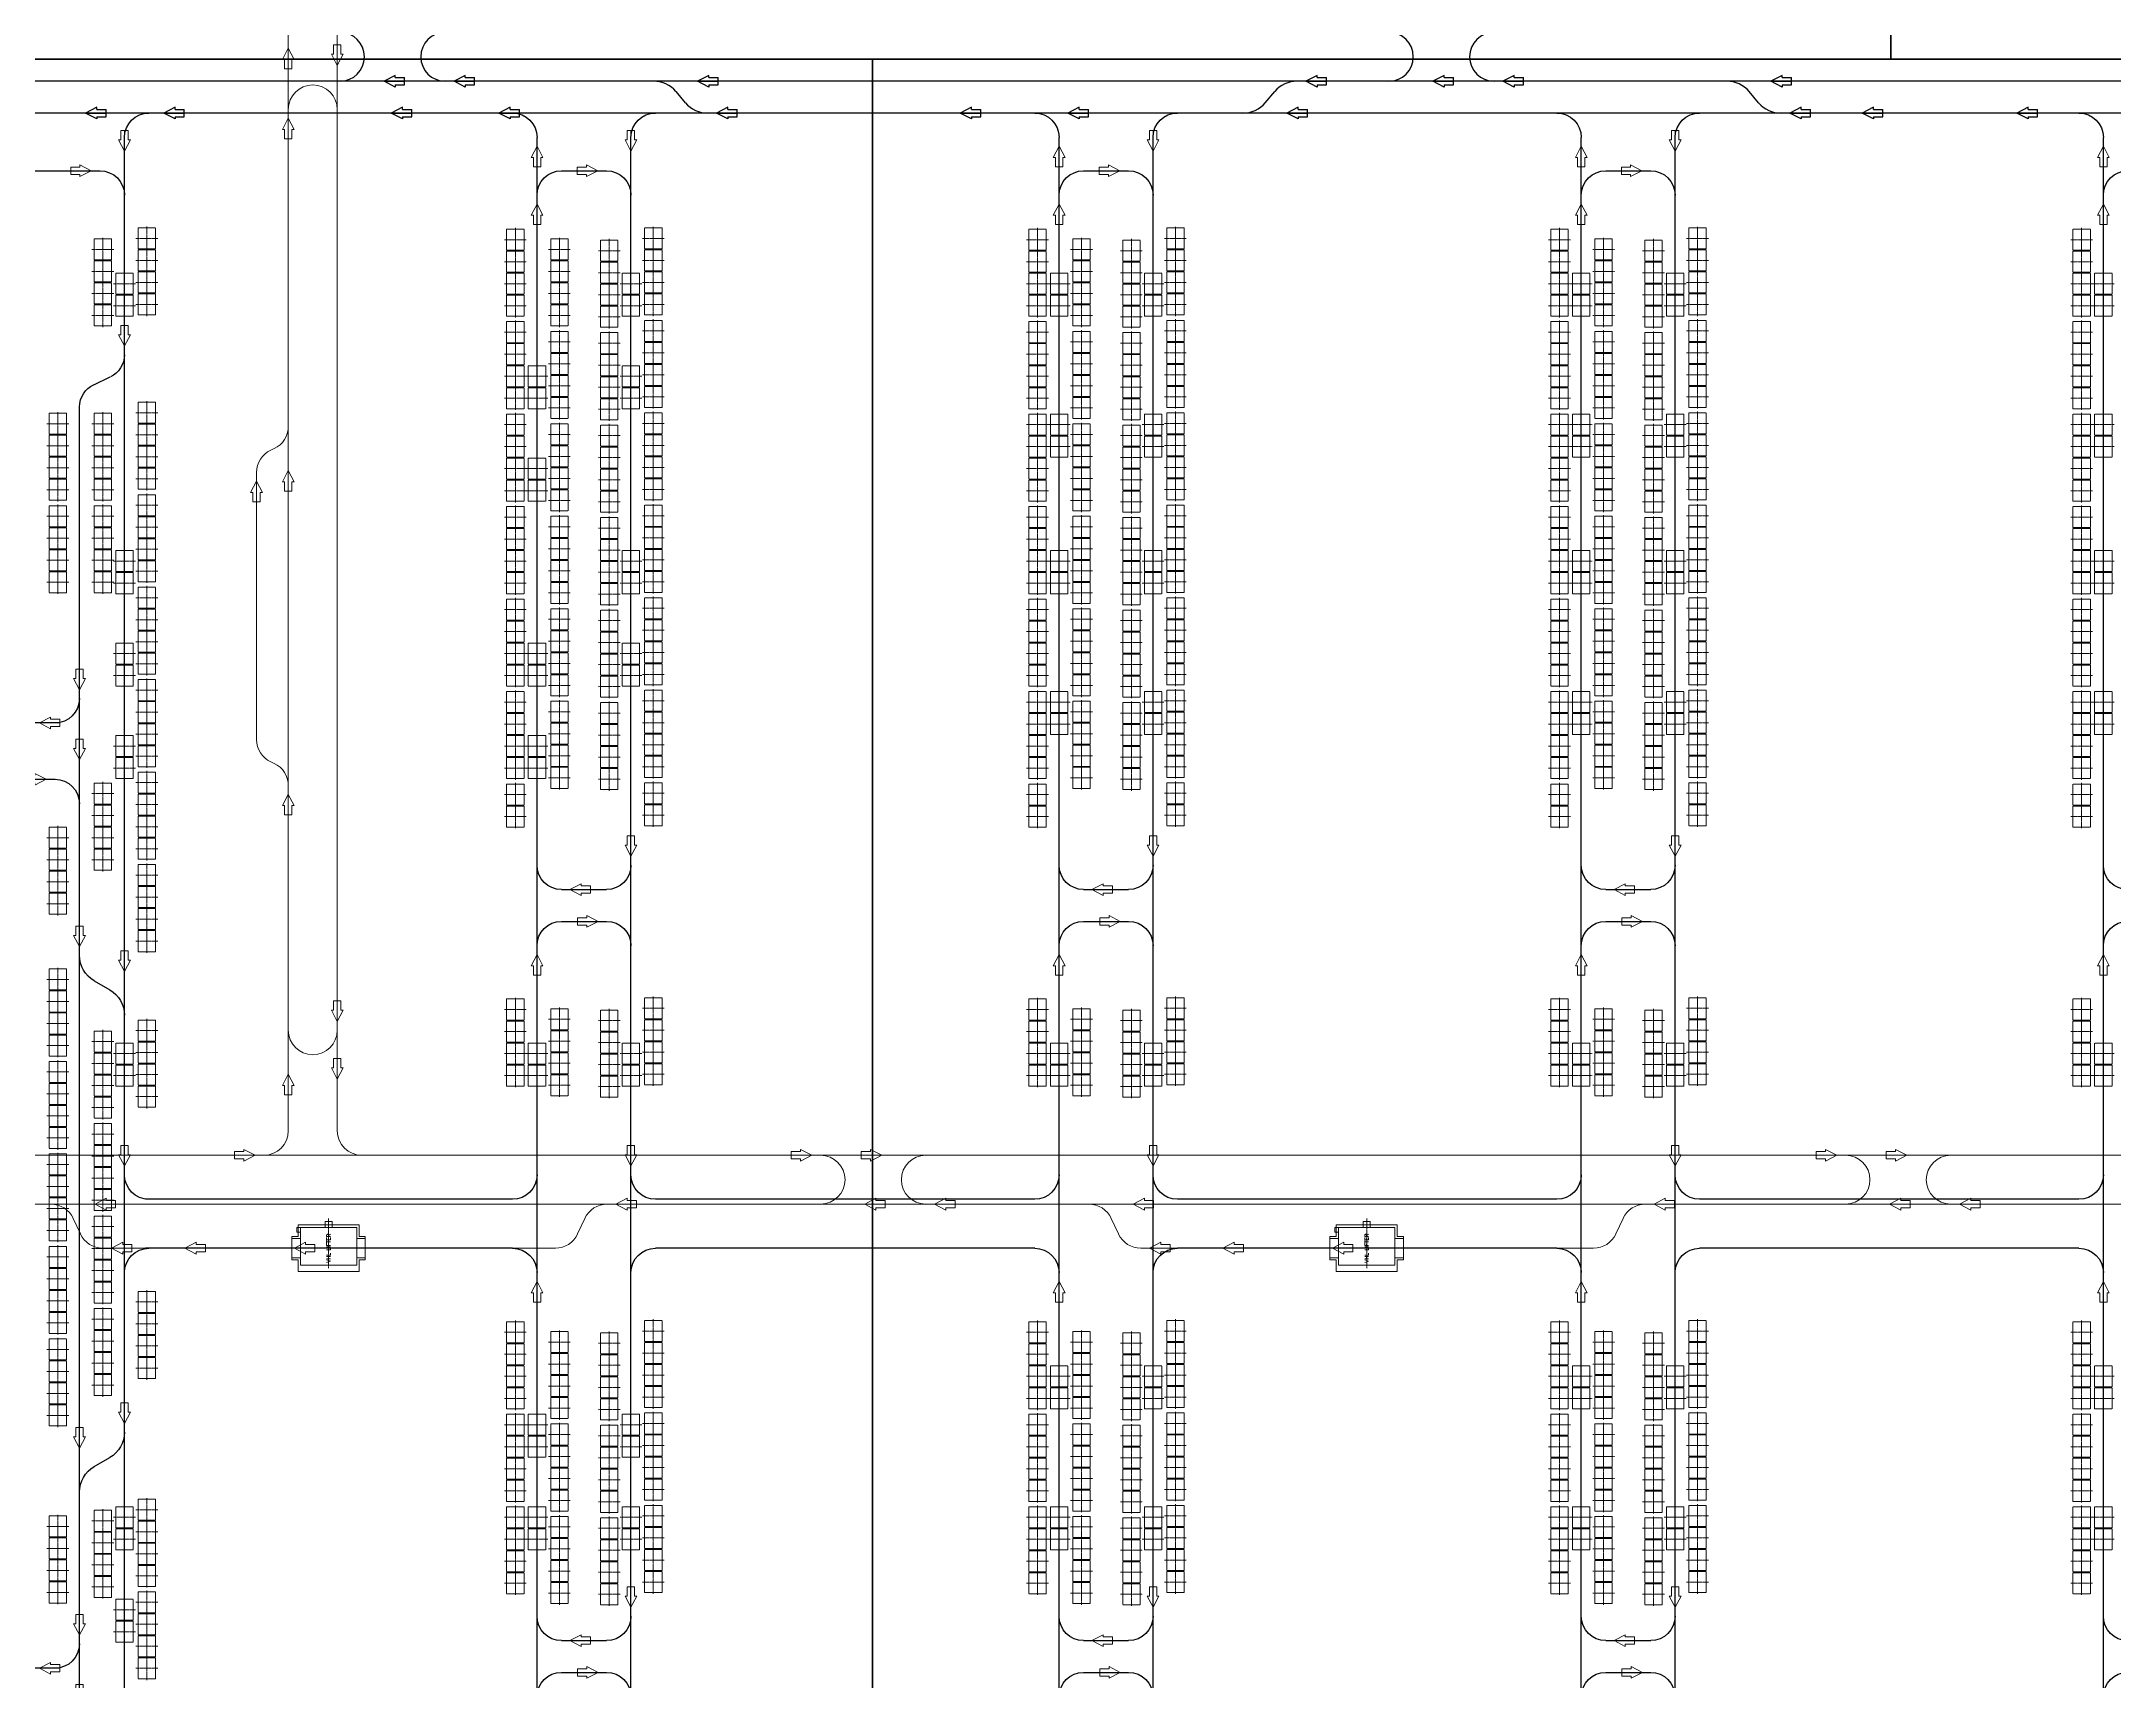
# Model space of a CAD drawing. Header units: millimetres. Extents: x -128 to 670218, y 27186 to 149492.
# Drawn here: x 97177 to 139556, y 46829 to 80349 of the extents above; entities that cross this region are included whole.
import ezdxf
from ezdxf.enums import TextEntityAlignment as Align

# ---------------------------------------------------------------- set-up
doc = ezdxf.new("R2010")
doc.units = ezdxf.units.MM
for name, pattern in [('ACAD_ISO08W100', [36, 24, -3, 6, -3]), ('AM_ISO08W050', [18, 12, -1.5, 3, -1.5]), ('XAT-M16_6F_EQ Layout_20211120$0$ACAD_ISO08W100', [36, 24, -3, 6, -3])]:
    doc.linetypes.add(name, pattern=pattern)
for name, color, linetype, lineweight in [('_CLINE', 4, 'XAT-M16_6F_EQ Layout_20211120$0$ACAD_ISO08W100', 9), ('CL', 4, 'Continuous', 9), ('CLINE', 4, 'ACAD_ISO08W100', 9), ('DIRECT', 40, 'Continuous', 9), ('LINE_EQ', 4, 'AM_ISO08W050', 20), ('LINE_STB', 151, 'Continuous', 30), ('Rail Block(Upper)', 191, 'Continuous', 18), ('Rail_H6022(Upper)', 6, 'Continuous', 18), ('TXT', 3, 'Continuous', 9), ('ZONE', 8, 'Continuous', 9)]:
    doc.layers.add(name, color=color, linetype=linetype, lineweight=lineweight)
doc.layers.add('Rail_H4822(Lower)', color=7, linetype='Continuous')
doc.styles.add('CF-FNT', font='romans.shx', dxfattribs={"width": 0.85, "bigfont": 'bigfont.shx'})

# ---------------------------------------------------------------- blocks, each defined once
blk = doc.blocks.new('*U3')
at = {"color": 0, "linetype": 'ByBlock'}
for p, q in [((-120, -230), (0, 0)), ((0, 0), (0, -420)), ((120, -230), (0, 0)), ((-75, -230), (-120, -230)), ((-75, -230), (-75, -420)), ((75, -420), (-75, -420)), ((75, -230), (75, -420)), ((75, -230), (120, -230))]:
    blk.add_line(p, q, dxfattribs=at)
blk = doc.blocks.new('A$C31676947')
at = {"layer": 'Rail_H4822(Lower)'}
for p, q in [((500, 47250), (500, 500)), ((2420, 47250), (2420, 500)), ((1000, 46570), (1920, 46570)), ((1000, 31870), (1920, 31870)), ((1000, 31220), (1920, 31220)), ((1000, 16520), (1920, 16520)), ((1000, 15870), (1920, 15870)), ((1000, 1180), (1920, 1180))]:
    blk.add_line(p, q, dxfattribs=at)
for centre, start, end in [((0, 47250), 0, 90), ((2920, 47250), 90, 180), ((1000, 46070), 90, 180), ((1920, 46070), 0, 90), ((1000, 32370), 180, 270), ((1920, 32370), 270, 0), ((1000, 30720), 90, 180), ((1920, 30720), 0, 90), ((0, 23700), 270, 0), ((2920, 23700), 180, 270), ((0, 21700), 0, 90), ((2920, 21700), 90, 180), ((1000, 17020), 180, 270), ((1920, 17020), 270, 0), ((1000, 15370), 90, 180), ((1920, 15370), 0, 90), ((1000, 1680), 180, 270), ((1920, 1680), 270, 0), ((0, 500), 270, 0), ((2920, 500), 180, 270)]:
    blk.add_arc(centre, 500, start, end, dxfattribs=at)
at = {"layer": 'DIRECT'}
for p, rotation in [((500, 46970), 180), ((1180, 46570), 89.99999999999999), ((500, 32550), 180), ((500, 23880), 180), ((500, 17200), 180), ((500, 1860), 180), ((1740, 1180), 270), ((500, 680), 180)]:
    blk.add_blockref('*U3', p, dxfattribs=dict(at, rotation=rotation))
for p in [(2420, 47070), (2420, 45890), (2420, 30540), (2420, 21520), (2420, 15190), (2420, 780)]:
    blk.add_blockref('*U3', p, dxfattribs=at)
at = {"layer": 'DIRECT', "lineweight": -2}
for p, rotation in [((1750, 31870), 270), ((1170, 31220), 89.99999999999999), ((1750, 16520), 270), ((1170, 15870), 89.99999999999999)]:
    blk.add_blockref('*U3', p, dxfattribs=dict(at, rotation=rotation))
blk = doc.blocks.new('A$Ca08771bd')
at = {"layer": 'Rail_H4822(Lower)'}
for p, q in [((500, 47250), (500, 500)), ((2920, 47250), (2920, 500)), ((1000, 46570), (2420, 46570)), ((2290, 42199), (2630, 42357)), ((2000, 41745), (2000, 6005)), ((1000, 32935), (1500, 32935)), ((1500, 31785), (1000, 31785)), ((2300, 27664), (2620, 27480)), ((2300, 17736), (2620, 17920)), ((1000, 13615), (1500, 13615)), ((1500, 12465), (1000, 12465)), ((2290, 5552), (2630, 5394)), ((1000, 1180), (2420, 1180))]:
    blk.add_line(p, q, dxfattribs=at)
for centre, radius, start, end in [((0, 47250), 500, 0, 90), ((3420, 47250), 500, 90, 180), ((1000, 46070), 500, 90, 180), ((2420, 46070), 500, 0, 90), ((2420, 42811), 500, 294.8882, 0), ((2500, 41745), 500, 114.8882, 180), ((1000, 33435), 500, 180, 270), ((1500, 33435), 500, 270, 0), ((1000, 31285), 500, 90, 180), ((1500, 31285), 500, 0, 90), ((2600, 28184), 600, 180, 240), ((2320, 26960), 600, 0, 60), ((0, 23700), 500, 270, 0), ((3420, 23700), 500, 180, 270), ((0, 21700), 500, 0, 90), ((3420, 21700), 500, 90, 180), ((2320, 18440), 600, 300, 0), ((2600, 17216), 600, 120, 180), ((1000, 14115), 500, 180, 270), ((1500, 14115), 500, 270, 0), ((1000, 11965), 500, 90, 180), ((1500, 11965), 500, 0, 90), ((2500, 6005), 500, 180, 245.1118), ((2420, 4940), 500, 0, 65.1118), ((1000, 1680), 500, 180, 270), ((2420, 1680), 500, 270, 0), ((0, 500), 500, 270, 0), ((3420, 500), 500, 180, 270)]:
    blk.add_arc(centre, radius, start, end, dxfattribs=at)
at = {"layer": 'DIRECT'}
for p, rotation in [((500, 46970), 180), ((1180, 46570), 90), ((500, 33615), 180), ((1320, 32935), 270), ((500, 32185), 180), ((1180, 31785), 90), ((500, 23880), 180), ((500, 14295), 180), ((1320, 13615), 270), ((500, 12865), 180), ((1180, 12465), 90), ((500, 1860), 180), ((2240, 1180), 270), ((500, 680), 180)]:
    blk.add_blockref('*U3', p, dxfattribs=dict(at, rotation=rotation))
for p in [(2920, 47070), (2920, 45890), (2920, 41911), (2000, 32535), (2000, 31105), (2920, 21520), (2000, 13215), (2000, 11785), (2920, 780)]:
    blk.add_blockref('*U3', p, dxfattribs=at)
at = {"layer": 'DIRECT', "lineweight": -2}
for p in [(2000, 27287), (2920, 26780), (2920, 17543), (2000, 17036), (2920, 4760)]:
    blk.add_blockref('*U3', p, dxfattribs=at)
blk = doc.blocks.new('*U553')
at = {"color": 0, "linetype": 'ByBlock'}
for p, q in [((-120, -230), (0, 0)), ((0, 0), (0, -420)), ((120, -230), (0, 0)), ((-75, -230), (-120, -230)), ((-75, -230), (-75, -420)), ((75, -420), (-75, -420)), ((75, -230), (75, -420)), ((75, -230), (120, -230))]:
    blk.add_line(p, q, dxfattribs=at)
blk = doc.blocks.new('*U555')
at = {"color": 0, "linetype": 'ByBlock'}
for p, q in [((-120, -230), (0, 0)), ((0, 0), (0, -420)), ((120, -230), (0, 0)), ((-75, -230), (-120, -230)), ((-75, -230), (-75, -420)), ((75, -420), (-75, -420)), ((75, -230), (75, -420)), ((75, -230), (120, -230))]:
    blk.add_line(p, q, dxfattribs=at)
blk = doc.blocks.new('*U474')
at = {"color": 0, "linetype": 'ByBlock'}
for p, q in [((-120, -230), (0, 0)), ((0, 0), (0, -420)), ((120, -230), (0, 0)), ((-75, -230), (-120, -230)), ((-75, -230), (-75, -420)), ((75, -420), (-75, -420)), ((75, -230), (75, -420)), ((75, -230), (120, -230))]:
    blk.add_line(p, q, dxfattribs=at)
blk = doc.blocks.new('*U476')
at = {"color": 0, "linetype": 'ByBlock'}
for p, q in [((-120, -230), (0, 0)), ((0, 0), (0, -420)), ((120, -230), (0, 0)), ((-75, -230), (-120, -230)), ((-75, -230), (-75, -420)), ((75, -420), (-75, -420)), ((75, -230), (75, -420)), ((75, -230), (120, -230))]:
    blk.add_line(p, q, dxfattribs=at)
blk = doc.blocks.new('*U680')
at = {"color": 0, "linetype": 'ByBlock'}
for p, q in [((-120, -230), (0, 0)), ((0, 0), (0, -420)), ((120, -230), (0, 0)), ((-75, -230), (-120, -230)), ((-75, -230), (-75, -420)), ((75, -420), (-75, -420)), ((75, -230), (75, -420)), ((75, -230), (120, -230))]:
    blk.add_line(p, q, dxfattribs=at)
blk = doc.blocks.new('*U687')
at = {"color": 0, "linetype": 'ByBlock'}
for p, q in [((-120, -230), (0, 0)), ((0, 0), (0, -420)), ((120, -230), (0, 0)), ((-75, -230), (-120, -230)), ((-75, -230), (-75, -420)), ((75, -420), (-75, -420)), ((75, -230), (75, -420)), ((75, -230), (120, -230))]:
    blk.add_line(p, q, dxfattribs=at)
blk = doc.blocks.new('*U688')
at = {"color": 0, "linetype": 'ByBlock'}
for p, q in [((-120, -230), (0, 0)), ((0, 0), (0, -420)), ((120, -230), (0, 0)), ((-75, -230), (-120, -230)), ((-75, -230), (-75, -420)), ((75, -420), (-75, -420)), ((75, -230), (75, -420)), ((75, -230), (120, -230))]:
    blk.add_line(p, q, dxfattribs=at)
blk = doc.blocks.new('*U689')
at = {"color": 0, "linetype": 'ByBlock'}
for p, q in [((-120, -230), (0, 0)), ((0, 0), (0, -420)), ((120, -230), (0, 0)), ((-75, -230), (-120, -230)), ((-75, -230), (-75, -420)), ((75, -420), (-75, -420)), ((75, -230), (75, -420)), ((75, -230), (120, -230))]:
    blk.add_line(p, q, dxfattribs=at)
blk = doc.blocks.new('*U690')
at = {"color": 0, "linetype": 'ByBlock'}
for p, q in [((-120, -230), (0, 0)), ((0, 0), (0, -420)), ((120, -230), (0, 0)), ((-75, -230), (-120, -230)), ((-75, -230), (-75, -420)), ((75, -420), (-75, -420)), ((75, -230), (75, -420)), ((75, -230), (120, -230))]:
    blk.add_line(p, q, dxfattribs=at)
blk = doc.blocks.new('*U691')
at = {"color": 0, "linetype": 'ByBlock'}
for p, q in [((-120, -230), (0, 0)), ((0, 0), (0, -420)), ((120, -230), (0, 0)), ((-75, -230), (-120, -230)), ((-75, -230), (-75, -420)), ((75, -420), (-75, -420)), ((75, -230), (75, -420)), ((75, -230), (120, -230))]:
    blk.add_line(p, q, dxfattribs=at)
blk = doc.blocks.new('*U692')
at = {"color": 0, "linetype": 'ByBlock'}
for p, q in [((-120, -230), (0, 0)), ((0, 0), (0, -420)), ((120, -230), (0, 0)), ((-75, -230), (-120, -230)), ((-75, -230), (-75, -420)), ((75, -420), (-75, -420)), ((75, -230), (75, -420)), ((75, -230), (120, -230))]:
    blk.add_line(p, q, dxfattribs=at)
blk = doc.blocks.new('*U693')
at = {"color": 0, "linetype": 'ByBlock'}
for p, q in [((-120, -230), (0, 0)), ((0, 0), (0, -420)), ((120, -230), (0, 0)), ((-75, -230), (-120, -230)), ((-75, -230), (-75, -420)), ((75, -420), (-75, -420)), ((75, -230), (75, -420)), ((75, -230), (120, -230))]:
    blk.add_line(p, q, dxfattribs=at)
blk = doc.blocks.new('*U311')
at = {"color": 0, "linetype": 'ByBlock'}
for p, q in [((-120, -230), (0, 0)), ((0, 0), (0, -420)), ((120, -230), (0, 0)), ((-75, -230), (-120, -230)), ((-75, -230), (-75, -420)), ((75, -420), (-75, -420)), ((75, -230), (75, -420)), ((75, -230), (120, -230))]:
    blk.add_line(p, q, dxfattribs=at)
blk = doc.blocks.new('*U312')
at = {"color": 0, "linetype": 'ByBlock'}
for p, q in [((-120, -230), (0, 0)), ((0, 0), (0, -420)), ((120, -230), (0, 0)), ((-75, -230), (-120, -230)), ((-75, -230), (-75, -420)), ((75, -420), (-75, -420)), ((75, -230), (75, -420)), ((75, -230), (120, -230))]:
    blk.add_line(p, q, dxfattribs=at)
blk = doc.blocks.new('*U317')
at = {"color": 0, "linetype": 'ByBlock'}
for p, q in [((-120, -230), (0, 0)), ((0, 0), (0, -420)), ((120, -230), (0, 0)), ((-75, -230), (-120, -230)), ((-75, -230), (-75, -420)), ((75, -420), (-75, -420)), ((75, -230), (75, -420)), ((75, -230), (120, -230))]:
    blk.add_line(p, q, dxfattribs=at)
blk = doc.blocks.new('*U318')
at = {"color": 0, "linetype": 'ByBlock'}
for p, q in [((-120, -230), (0, 0)), ((0, 0), (0, -420)), ((120, -230), (0, 0)), ((-75, -230), (-120, -230)), ((-75, -230), (-75, -420)), ((75, -420), (-75, -420)), ((75, -230), (75, -420)), ((75, -230), (120, -230))]:
    blk.add_line(p, q, dxfattribs=at)
blk = doc.blocks.new('*U286')
at = {"color": 0, "linetype": 'ByBlock'}
for p, q in [((-120, -230), (0, 0)), ((0, 0), (0, -420)), ((120, -230), (0, 0)), ((-75, -230), (-120, -230)), ((-75, -230), (-75, -420)), ((75, -420), (-75, -420)), ((75, -230), (75, -420)), ((75, -230), (120, -230))]:
    blk.add_line(p, q, dxfattribs=at)
blk = doc.blocks.new('*U287')
at = {"color": 0, "linetype": 'ByBlock'}
for p, q in [((-120, -230), (0, 0)), ((0, 0), (0, -420)), ((120, -230), (0, 0)), ((-75, -230), (-120, -230)), ((-75, -230), (-75, -420)), ((75, -420), (-75, -420)), ((75, -230), (75, -420)), ((75, -230), (120, -230))]:
    blk.add_line(p, q, dxfattribs=at)
blk = doc.blocks.new('EG-TR_ARW_1-2')
at = {"color": 0, "linetype": 'ByBlock'}
for p, q in [((-120, -230), (0, 0)), ((0, 0), (0, -420)), ((120, -230), (0, 0)), ((-75, -230), (-120, -230)), ((-75, -230), (-75, -420)), ((75, -420), (-75, -420)), ((75, -230), (75, -420)), ((75, -230), (120, -230))]:
    blk.add_line(p, q, dxfattribs=at)
blk = doc.blocks.new('A$C90e8e326')
at = {"layer": 'Rail_H6022(Upper)'}
for p, q in [((101186, 75000), (101186, 28750)), ((102186, 75000), (102186, 28750)), ((100825, 42659), (100896, 42691)), ((100536, 36745), (100536, 42205)), ((100825, 36291), (100896, 36259)), ((6741, 28250), (324586, 28250)), ((5741, 27250), (261647, 27250)), ((96937, 26640), (96788, 26960)), ((107100, 26640), (107249, 26960)), ((118158, 26640), (118009, 26960)), ((128321, 26640), (128470, 26960)), ((97390, 26350), (106647, 26350)), ((118611, 26350), (127868, 26350))]:
    blk.add_line(p, q, dxfattribs=at)
for centre, start, end in [((101686, 49625), 0, 180), ((100686, 43145), 294.8882, 0), ((101036, 42205), 114.8882, 180), ((101036, 36745), 180, 245.1118), ((100686, 35805), 0, 65.1118), ((101686, 30805), 180, 0), ((100686, 28750), 270, 0), ((102686, 28750), 180, 270), ((112068, 27750), 270, 90), ((114218, 27750), 90, 270), ((133019, 27750), 270, 90), ((135169, 27750), 90, 270), ((96334, 26750), 24.8882, 90), ((107703, 26750), 90, 155.1118), ((117555, 26750), 24.8882, 90), ((128924, 26750), 90, 155.1118), ((97390, 26850), 204.8882, 270), ((106647, 26850), 270, 335.1118), ((118611, 26850), 204.8882, 270), ((127868, 26850), 270, 335.1118)]:
    blk.add_arc(centre, 500, start, end, dxfattribs=at)
at = {"layer": 'Rail_H6022(Upper)', "xscale": -1}
for p in [(101186, 50875), (101186, 49445), (100536, 42025), (101186, 42245), (101185, 35625), (101186, 29905)]:
    blk.add_blockref('EG-TR_ARW_1-2', p, dxfattribs=at)
at = {"layer": 'Rail_H6022(Upper)'}
for p, xscale, rotation in [((102186, 50525), -1, 180), ((102186, 30985), -1, 180), ((102186, 29805), -1, 180), ((100506, 28250), -1, 270), ((111888, 28250), -1, 270), ((113318, 28250), -1, 270), ((132839, 28250), -1, 270), ((134269, 28250), -1, 270), ((97234, 27250), -1.000000000000001, 90), ((112968, 27250), -1.000000000000001, 90), ((114398, 27250), -1.000000000000001, 90), ((118455, 27250), -1.000000000000001, 90), ((133919, 27250), -1.000000000000001, 90), ((135349, 27250), -1.000000000000001, 90), ((97570, 26350), -1.000000000000001, 90), ((118791, 26350), -1.000000000000001, 90)]:
    blk.add_blockref('EG-TR_ARW_1-2', p, dxfattribs=dict(at, xscale=xscale, rotation=rotation))
at = {"layer": 'Rail_H6022(Upper)', "lineweight": -2, "xscale": -1.000000000000001, "rotation": 90}
for p in [(107883, 27250), (129104, 27250), (99070, 26350), (120291, 26350)]:
    blk.add_blockref('EG-TR_ARW_1-2', p, dxfattribs=at)
blk = doc.blocks.new('*U825')
at = {"color": 0, "linetype": 'ByBlock', "lineweight": -2}
for points in [[(-350, -575), (-350, 575), (425, 575), (425, -575)], [(196, 575), (196, 750), (-196, 750), (-196, 575)], [(545, -72), (545, 72), (425, 72), (425, -72)], [(196, -750), (196, -575), (-196, -575), (-196, -750)]]:
    blk.add_lwpolyline(points, close=True, dxfattribs=at)
at = {"color": 0}
blk.add_lwpolyline([(325, 650), (325, 575), (425, 575), (425, 650)], close=True, dxfattribs=at)
at = {"layer": 'CL'}
blk.add_line((0, 750), (0, -750), dxfattribs=at)
at = {"layer": 'CLINE'}
blk.add_line((-411, 0), (604, 0), dxfattribs=at)
at = {"layer": 'ZONE'}
for p, q in [((-240, 625), (-475, 625)), ((-475, 625), (-475, -625)), ((-240, 625), (-240, 750)), ((-240, 750), (240, 750)), ((240, 750), (240, 625)), ((240, 625), (475, 625)), ((475, 625), (475, -625)), ((-475, -625), (-240, -625)), ((-240, -625), (-240, -750)), ((-240, -750), (240, -750)), ((240, -750), (240, -625)), ((475, -625), (240, -625))]:
    blk.add_line(p, q, dxfattribs=at)
at = {"layer": 'DIRECT', "lineweight": -2}
blk.add_blockref('EG-TR_ARW_1-2', (0, 700), dxfattribs=at)
at = {"layer": 'TXT', "style": 'CF-FNT', "flags": 8}
blk.add_attdef('UNITID', text='', height=80, dxfattribs=at).set_placement((0, 0), align=Align.MIDDLE_CENTER)
blk = doc.blocks.new('XAT-M16_6F_EQ Layout_20211120$0$EG-12_FOUP_(01)-pv')
at = {"layer": '_CLINE'}
for p, q in [((0, 211), (0, -235)), ((-239, -12), (239, -12))]:
    blk.add_line(p, q, dxfattribs=at)
at = {"layer": 'LINE_EQ'}
blk.add_lwpolyline([(-215, 166), (-215, -190), (215, -190), (215, 166)], close=True, dxfattribs=at)
blk = doc.blocks.new('A$Ca79c4620')
at = {"rotation": 89.99999999999999}
for p in [(945, -882), (945, -1332), (945, -1782), (945, -2232)]:
    blk.add_blockref('XAT-M16_6F_EQ Layout_20211120$0$EG-12_FOUP_(01)-pv', p, dxfattribs=at)
blk = doc.blocks.new('A$Cb83e1a90')
at = {"rotation": 89.99999999999999}
for p in [(-955, -909), (-955, -1359), (-955, -1809), (-955, -2259)]:
    blk.add_blockref('XAT-M16_6F_EQ Layout_20211120$0$EG-12_FOUP_(01)-pv', p, dxfattribs=at)

msp = doc.modelspace()

# ---------------------------------------------------------------- linework, layer by layer
for points in [[(5682, 132785), (134983, 132785), (134983, 79986), (5682, 79986)], [(134983, 132785), (262984, 132785), (262984, 79986), (134983, 79986)], [(60668, 79986), (114163, 79986), (114163, 27186), (60668, 27186)], [(114163, 79986), (145802, 79986), (145802, 27186), (114163, 27186)]]:
    msp.add_lwpolyline(points, close=True)
at = {"layer": 'Rail_H4822(Lower)'}
for p, q in [((326175, 79536), (76271, 79536)), ((110341, 79098), (110149, 79325)), ((122196, 79098), (122388, 79325)), ((132281, 79098), (132089, 79325)), ((337538, 78886), (75798, 78886)), ((106808, 56686), (99305, 56686)), ((117481, 56686), (109728, 56686)), ((128154, 56686), (120401, 56686)), ((138827, 56686), (131074, 56686)), ((106808, 55686), (99305, 55686)), ((117481, 55686), (109728, 55686)), ((128154, 55686), (120401, 55686)), ((138827, 55686), (131074, 55686))]:
    msp.add_line(p, q, dxfattribs=at)
for centre, radius, start, end in [((103281, 80036), 500, 270, 90), ((105431, 80036), 500, 90, 270), ((124721, 80036), 500, 270, 90), ((126871, 80036), 500, 90, 270), ((109691, 78936), 600, 40.3016, 90), ((122845, 78936), 600, 90, 139.6984), ((131631, 78936), 600, 40.3016, 90), ((110798, 79486), 600, 220.3016, 270), ((121738, 79486), 600, 270, 319.6984), ((132738, 79486), 600, 220.3016, 270)]:
    msp.add_arc(centre, radius, start, end, dxfattribs=at)

# ---------------------------------------------------------------- block references
at = {"layer": 'LINE_EQ', "rotation": 89.99999999999999}
for p in [(98863, 75398), (109216, 75398), (117969, 75398), (119889, 75398), (128642, 75398), (130562, 75398), (139315, 75398), (98863, 74948), (109216, 74948), (117969, 74948), (119889, 74948), (128642, 74948), (130562, 74948), (139315, 74948), (107296, 73508), (109216, 73508), (107296, 73058), (109216, 73058), (117969, 72518), (119889, 72518), (128642, 72518), (130562, 72518), (139315, 72518), (117969, 72068), (119889, 72068), (128642, 72068), (130562, 72068), (139315, 72068), (107296, 71618), (107296, 71168), (98863, 69728), (109216, 69728), (117969, 69728), (119889, 69728), (128642, 69728), (130562, 69728), (139315, 69728), (98863, 69278), (109216, 69278), (117969, 69278), (119889, 69278), (128642, 69278), (130562, 69278), (139315, 69278), (98863, 67838), (107296, 67838), (109216, 67838), (98863, 67388), (107296, 67388), (109216, 67388), (117969, 66848), (119889, 66848), (128642, 66848), (130562, 66848), (139315, 66848), (117969, 66398), (119889, 66398), (128642, 66398), (130562, 66398), (139315, 66398), (98863, 65948), (107296, 65948), (98863, 65498), (107296, 65498), (98863, 59664), (107296, 59664), (109216, 59664), (117969, 59664), (119889, 59664), (128642, 59664), (130562, 59664), (139315, 59664), (98863, 59214), (107296, 59214), (109216, 59214), (117969, 59214), (119889, 59214), (128642, 59214), (130562, 59214), (139315, 59214), (117969, 53067), (119889, 53067), (128642, 53067), (130562, 53067), (139315, 53067), (117969, 52617), (119889, 52617), (128642, 52617), (130562, 52617), (139315, 52617), (107296, 52077), (109216, 52077), (107296, 51627), (109216, 51627), (98863, 50187), (107296, 50187), (109216, 50187), (117969, 50187), (119889, 50187), (128642, 50187), (130562, 50187), (139315, 50187), (98863, 49737), (107296, 49737), (109216, 49737), (117969, 49737), (119889, 49737), (128642, 49737), (130562, 49737), (139315, 49737), (98863, 48297), (98863, 47847)]:
    msp.add_blockref('XAT-M16_6F_EQ Layout_20211120$0$EG-12_FOUP_(01)-pv', p, dxfattribs=at)
at = {"layer": 'LINE_STB'}
for name, p in [('A$Cb83e1a90', (99375, 77008)), ('A$Ca79c4620', (98375, 77207)), ('A$Cb83e1a90', (100275, 73670)), ('A$Cb83e1a90', (98455, 73445)), ('A$Cb83e1a90', (99375, 73445)), ('A$Cb83e1a90', (98455, 71555)), ('A$Cb83e1a90', (98455, 71555)), ('A$Cb83e1a90', (99375, 71555)), ('A$Cb83e1a90', (100275, 71780)), ('A$Cb83e1a90', (100275, 69890)), ('A$Cb83e1a90', (100275, 68000)), ('A$Cb83e1a90', (100275, 66110)), ('A$Cb83e1a90', (99375, 65885)), ('A$Cb83e1a90', (98455, 64985)), ('A$Cb83e1a90', (100275, 64220)), ('A$Cb83e1a90', (98455, 62087)), ('A$Cb83e1a90', (100275, 61042)), ('A$Cb83e1a90', (99375, 60817)), ('A$Cb83e1a90', (98455, 60197)), ('A$Cb83e1a90', (99375, 58927)), ('A$Cb83e1a90', (98455, 58307)), ('A$Cb83e1a90', (99375, 57037)), ('A$Cb83e1a90', (98455, 56417)), ('A$Cb83e1a90', (100275, 55496)), ('A$Cb83e1a90', (99375, 55147)), ('A$Cb83e1a90', (98455, 54527)), ('A$Cb83e1a90', (100275, 51248)), ('A$Cb83e1a90', (98455, 50908)), ('A$Cb83e1a90', (99375, 51023)), ('A$Cb83e1a90', (100275, 49358))]:
    msp.add_blockref(name, p, dxfattribs=at)
at = {"layer": 'LINE_STB', "rotation": 89.99999999999999}
for p in [(106853, 76298), (107753, 76099), (108773, 76073), (109673, 76324), (117526, 76298), (118426, 76099), (119446, 76073), (120346, 76324), (128199, 76298), (129099, 76099), (130119, 76073), (131019, 76324), (138872, 76298), (106853, 75848), (107753, 75649), (108773, 75623), (109673, 75874), (117526, 75848), (118426, 75649), (119446, 75623), (120346, 75874), (128199, 75848), (129099, 75649), (130119, 75623), (131019, 75874), (138872, 75848), (106853, 75398), (107753, 75199), (109673, 75424), (117526, 75398), (118426, 75199), (120346, 75424), (128199, 75398), (129099, 75199), (131019, 75424), (138872, 75398), (106853, 74948), (108773, 75173), (109673, 74974), (117526, 74948), (119446, 75173), (120346, 74974), (128199, 74948), (130119, 75173), (131019, 74974), (138872, 74948), (106853, 74408), (107753, 74749), (108773, 74723), (109673, 74434), (117526, 74408), (118426, 74749), (119446, 74723), (120346, 74434), (128199, 74408), (129099, 74749), (130119, 74723), (131019, 74434), (138872, 74408), (106853, 73958), (107753, 74209), (108773, 74183), (109673, 73984), (117526, 73958), (118426, 74209), (119446, 74183), (120346, 73984), (128199, 73958), (129099, 74209), (130119, 74183), (131019, 73984), (138872, 73958), (106853, 73508), (107753, 73759), (108773, 73733), (109673, 73534), (117526, 73508), (118426, 73759), (119446, 73733), (120346, 73534), (128199, 73508), (129099, 73759), (130119, 73733), (131019, 73534), (138872, 73508), (107753, 73309), (108773, 73283), (109673, 73084), (118426, 73309), (119446, 73283), (120346, 73084), (129099, 73309), (130119, 73283), (131019, 73084), (106853, 73058), (107753, 72859), (108773, 72833), (117526, 73058), (118426, 72859), (119446, 72833), (128199, 73058), (129099, 72859), (130119, 72833), (138872, 73058), (106853, 72518), (107753, 72319), (108773, 72293), (109673, 72544), (117526, 72518), (118426, 72319), (119446, 72293), (120346, 72544), (128199, 72518), (129099, 72319), (130119, 72293), (131019, 72544), (138872, 72518), (106853, 72068), (107753, 71869), (108773, 71843), (109673, 72094), (117526, 72068), (118426, 71869), (119446, 71843), (120346, 72094), (128199, 72068), (129099, 71869), (130119, 71843), (131019, 72094), (138872, 72068), (106853, 71618), (107753, 71419), (108773, 71393), (109673, 71644), (117526, 71618), (118426, 71419), (119446, 71393), (120346, 71644), (128199, 71618), (129099, 71419), (130119, 71393), (131019, 71644), (138872, 71618), (106853, 71168), (107753, 70969), (109673, 71194), (117526, 71168), (118426, 70969), (120346, 71194), (128199, 71168), (129099, 70969), (131019, 71194), (138872, 71168), (106853, 70628), (108773, 70943), (109673, 70654), (117526, 70628), (119446, 70943), (120346, 70654), (128199, 70628), (130119, 70943), (131019, 70654), (138872, 70628), (106853, 70178), (107753, 70429), (108773, 70403), (109673, 70204), (117526, 70178), (118426, 70429), (119446, 70403), (120346, 70204), (128199, 70178), (129099, 70429), (130119, 70403), (131019, 70204), (138872, 70178), (106853, 69728), (107753, 69979), (108773, 69953), (109673, 69754), (117526, 69728), (118426, 69979), (119446, 69953), (120346, 69754), (128199, 69728), (129099, 69979), (130119, 69953), (131019, 69754), (138872, 69728), (106853, 69278), (107753, 69529), (108773, 69503), (109673, 69304), (117526, 69278), (118426, 69529), (119446, 69503), (120346, 69304), (128199, 69278), (129099, 69529), (130119, 69503), (131019, 69304), (138872, 69278), (107753, 69079), (108773, 69053), (118426, 69079), (119446, 69053), (129099, 69079), (130119, 69053), (106853, 68738), (107753, 68539), (108773, 68513), (109673, 68764), (117526, 68738), (118426, 68539), (119446, 68513), (120346, 68764), (128199, 68738), (129099, 68539), (130119, 68513), (131019, 68764), (138872, 68738), (106853, 68288), (107753, 68089), (108773, 68063), (109673, 68314), (117526, 68288), (118426, 68089), (119446, 68063), (120346, 68314), (128199, 68288), (129099, 68089), (130119, 68063), (131019, 68314), (138872, 68288), (106853, 67838), (107753, 67639), (108773, 67613), (109673, 67864), (117526, 67838), (118426, 67639), (119446, 67613), (120346, 67864), (128199, 67838), (129099, 67639), (130119, 67613), (131019, 67864), (138872, 67838), (106853, 67388), (107753, 67189), (108773, 67163), (109673, 67414), (117526, 67388), (118426, 67189), (119446, 67163), (120346, 67414), (128199, 67388), (129099, 67189), (130119, 67163), (131019, 67414), (138872, 67388), (106853, 66848), (109673, 66874), (117526, 66848), (120346, 66874), (128199, 66848), (131019, 66874), (138872, 66848), (106853, 66398), (107753, 66649), (108773, 66623), (109673, 66424), (117526, 66398), (118426, 66649), (119446, 66623), (120346, 66424), (128199, 66398), (129099, 66649), (130119, 66623), (131019, 66424), (138872, 66398), (106853, 65948), (107753, 66199), (108773, 66173), (109673, 65974), (117526, 65948), (118426, 66199), (119446, 66173), (120346, 65974), (128199, 65948), (129099, 66199), (130119, 66173), (131019, 65974), (138872, 65948), (106853, 65498), (107753, 65749), (108773, 65723), (109673, 65524), (117526, 65498), (118426, 65749), (119446, 65723), (120346, 65524), (128199, 65498), (129099, 65749), (130119, 65723), (131019, 65524), (138872, 65498), (107753, 65299), (108773, 65273), (118426, 65299), (119446, 65273), (129099, 65299), (130119, 65273), (106853, 64958), (109673, 64984), (117526, 64958), (120346, 64984), (128199, 64958), (131019, 64984), (138872, 64958), (106853, 64508), (109673, 64534), (117526, 64508), (120346, 64534), (128199, 64508), (131019, 64534), (138872, 64508), (106853, 60564), (107753, 60365), (109673, 60590), (117526, 60564), (118426, 60365), (120346, 60590), (128199, 60564), (129099, 60365), (131019, 60590), (138872, 60564), (106853, 60114), (108773, 60339), (109673, 60140), (117526, 60114), (119446, 60339), (120346, 60140), (128199, 60114), (130119, 60339), (131019, 60140), (138872, 60114), (106853, 59664), (107753, 59915), (108773, 59889), (109673, 59690), (117526, 59664), (118426, 59915), (119446, 59889), (120346, 59690), (128199, 59664), (129099, 59915), (130119, 59889), (131019, 59690), (138872, 59664), (106853, 59214), (107753, 59465), (108773, 59439), (109673, 59240), (117526, 59214), (118426, 59465), (119446, 59439), (120346, 59240), (128199, 59214), (129099, 59465), (130119, 59439), (131019, 59240), (138872, 59214), (107753, 59015), (108773, 58989), (118426, 59015), (119446, 58989), (129099, 59015), (130119, 58989), (106853, 53967), (107753, 53768), (108773, 53742), (109673, 53993), (117526, 53967), (118426, 53768), (119446, 53742), (120346, 53993), (128199, 53967), (129099, 53768), (130119, 53742), (131019, 53993), (138872, 53967), (106853, 53517), (107753, 53318), (108773, 53292), (109673, 53543), (117526, 53517), (118426, 53318), (119446, 53292), (120346, 53543), (128199, 53517), (129099, 53318), (130119, 53292), (131019, 53543), (138872, 53517), (106853, 53067), (107753, 52868), (108773, 52842), (109673, 53093), (117526, 53067), (118426, 52868), (119446, 52842), (120346, 53093), (128199, 53067), (129099, 52868), (130119, 52842), (131019, 53093), (138872, 53067), (106853, 52617), (107753, 52418), (108773, 52392), (109673, 52643), (117526, 52617), (118426, 52418), (119446, 52392), (120346, 52643), (128199, 52617), (129099, 52418), (130119, 52392), (131019, 52643), (138872, 52617), (106853, 52077), (109673, 52103), (117526, 52077), (120346, 52103), (128199, 52077), (131019, 52103), (138872, 52077), (106853, 51627), (107753, 51878), (108773, 51852), (109673, 51653), (117526, 51627), (118426, 51878), (119446, 51852), (120346, 51653), (128199, 51627), (129099, 51878), (130119, 51852), (131019, 51653), (138872, 51627), (106853, 51177), (107753, 51428), (108773, 51402), (109673, 51203), (117526, 51177), (118426, 51428), (119446, 51402), (120346, 51203), (128199, 51177), (129099, 51428), (130119, 51402), (131019, 51203), (138872, 51177), (106853, 50727), (107753, 50978), (108773, 50952), (109673, 50753), (117526, 50727), (118426, 50978), (119446, 50952), (120346, 50753), (128199, 50727), (129099, 50978), (130119, 50952), (131019, 50753), (138872, 50727), (107753, 50528), (108773, 50502), (109673, 50213), (118426, 50528), (119446, 50502), (120346, 50213), (129099, 50528), (130119, 50502), (131019, 50213), (106853, 50187), (107753, 49988), (108773, 49962), (117526, 50187), (118426, 49988), (119446, 49962), (128199, 50187), (129099, 49988), (130119, 49962), (138872, 50187), (106853, 49737), (107753, 49538), (108773, 49512), (109673, 49763), (117526, 49737), (118426, 49538), (119446, 49512), (120346, 49763), (128199, 49737), (129099, 49538), (130119, 49512), (131019, 49763), (138872, 49737), (106853, 49287), (107753, 49088), (108773, 49062), (109673, 49313), (117526, 49287), (118426, 49088), (119446, 49062), (120346, 49313), (128199, 49287), (129099, 49088), (130119, 49062), (131019, 49313), (138872, 49287), (106853, 48837), (107753, 48638), (108773, 48612), (109673, 48863), (117526, 48837), (118426, 48638), (119446, 48612), (120346, 48863), (128199, 48837), (129099, 48638), (130119, 48612), (131019, 48863), (138872, 48837)]:
    msp.add_blockref('XAT-M16_6F_EQ Layout_20211120$0$EG-12_FOUP_(01)-pv', p, dxfattribs=at)
at = {"layer": 'Rail Block(Upper)'}
ref = msp.add_blockref('*U825', (103047, 55686), dxfattribs=dict(at, rotation=89.99999999999999))
ref.add_attrib('UNITID', 'VHL LIFTER', dxfattribs={"layer": 'TXT', "height": 80, "rotation": 90, "style": 'CF-FNT'}).set_placement((103047, 55686), align=Align.MIDDLE_CENTER)
ref = msp.add_blockref('*U825', (124268, 55686), dxfattribs=dict(at, rotation=89.99999999999999))
ref.add_attrib('UNITID', 'VHL LIFTER', dxfattribs={"layer": 'TXT', "height": 80, "rotation": 90, "style": 'CF-FNT'}).set_placement((124268, 55686), align=Align.MIDDLE_CENTER)
at = {"layer": 'Rail_H4822(Lower)'}
msp.add_blockref('A$C90e8e326', (1038, 29336), dxfattribs=at)
at = {"layer": 'Rail_H4822(Lower)', "xscale": -1}
for name, p, rotation in [('*U476', (104181, 79536), 90), ('*U555', (105611, 79536), 90), ('*U287', (110591, 79536), 90), ('*U318', (123025, 79536), 90), ('*U474', (125621, 79536), 90), ('*U553', (127051, 79536), 90), ('*U312', (132531, 79536), 90), ('A$Ca08771bd', (95955, 78886), 180), ('*U688', (98078, 78886), 90), ('*U687', (99678, 78886), 90), ('*U690', (104328, 78886), 90), ('*U689', (106528, 78886), 90), ('A$C31676947', (106808, 78886), 180), ('*U286', (110978, 78886), 90), ('*U692', (115958, 78886), 90), ('A$C31676947', (117481, 78886), 180), ('*U691', (118158, 78886), 90), ('*U317', (122638, 78886), 90), ('A$C31676947', (128154, 78886), 180), ('*U311', (132918, 78886), 90), ('*U693', (134398, 78886), 90), ('*U680', (137558, 78886), 90), ('A$C31676947', (138827, 78886), 180)]:
    msp.add_blockref(name, p, dxfattribs=dict(at, rotation=rotation))

doc.saveas('drawing.dxf')
